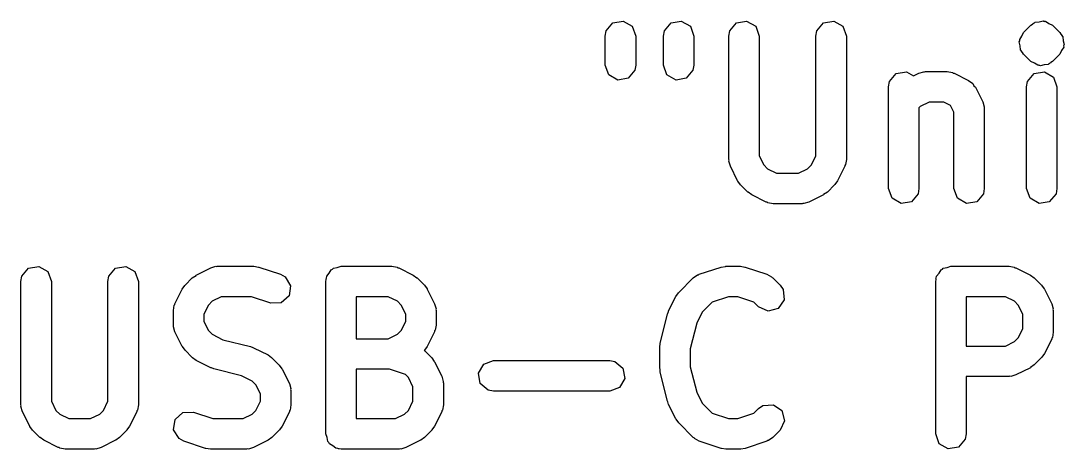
# Model space of a CAD drawing. Extents: x 83 to 117, y -104 to -70.4.
# Drawn here: x 94.49 to 99.62, y -94.62 to -92.51 of the extents above; entities that cross this region are included whole.
import ezdxf

# ---------------------------------------------------------------- set-up
doc = ezdxf.new("R2010")
doc.units = 0
doc.layers.add('BLACK', color=7, linetype='CONTINUOUS')

msp = doc.modelspace()

# ---------------------------------------------------------------- linework, layer by layer
at = {"layer": 'BLACK', "linetype": 'CONTINUOUS'}
for p, q in [((97.3679, -92.5621), (97.4008, -92.5228)), ((97.4008, -92.5228), (97.4514, -92.5139)), ((97.4514, -92.5139), (97.4958, -92.5395)), ((97.6536, -92.5621), (97.6865, -92.5228)), ((97.6865, -92.5228), (97.7371, -92.5139)), ((97.7371, -92.5139), (97.7815, -92.5395)), ((97.975, -92.5621), (98.008, -92.5228)), ((98.008, -92.5228), (98.0585, -92.5139)), ((98.0585, -92.5139), (98.1029, -92.5395)), ((98.4036, -92.5621), (98.4365, -92.5228)), ((98.4365, -92.5228), (98.4871, -92.5139)), ((98.4871, -92.5139), (98.5315, -92.5395)), ((99.4648, -92.529), (99.4667, -92.5263)), ((99.4667, -92.5263), (99.47, -92.5254)), ((99.47, -92.5254), (99.4701, -92.5253)), ((99.4701, -92.5253), (99.4723, -92.5228)), ((99.4723, -92.5228), (99.4742, -92.5224)), ((99.4742, -92.5224), (99.4781, -92.5198)), ((99.4781, -92.5198), (99.4975, -92.5181)), ((99.4975, -92.5181), (99.5163, -92.513)), ((99.5163, -92.513), (99.5194, -92.5145)), ((99.5194, -92.5145), (99.5228, -92.5139)), ((99.5228, -92.5139), (99.5258, -92.5156)), ((99.5258, -92.5156), (99.5292, -92.5153)), ((99.5292, -92.5153), (99.5451, -92.5265)), ((99.5451, -92.5265), (99.5628, -92.5347)), ((97.3633, -92.5877), (97.3679, -92.5621)), ((97.4958, -92.5395), (97.5133, -92.5877)), ((97.649, -92.5877), (97.6536, -92.5621)), ((97.7815, -92.5395), (97.799, -92.5877)), ((97.9705, -92.5877), (97.975, -92.5621)), ((98.1029, -92.5395), (98.1205, -92.5877)), ((98.399, -92.5877), (98.4036, -92.5621)), ((98.5315, -92.5395), (98.549, -92.5877)), ((99.4128, -92.5881), (99.421, -92.5704)), ((99.421, -92.5704), (99.4567, -92.5347)), ((99.4567, -92.5347), (99.4648, -92.529)), ((99.5628, -92.5347), (99.5985, -92.5704)), ((99.5985, -92.5704), (99.6042, -92.5785)), ((99.6042, -92.5785), (99.6069, -92.5804)), ((97.3633, -92.7306), (97.3633, -92.5877)), ((97.5133, -92.5877), (97.5133, -92.7306)), ((97.649, -92.7306), (97.649, -92.5877)), ((97.799, -92.5877), (97.799, -92.7306)), ((97.9705, -93.1949), (97.9705, -92.5877)), ((98.1205, -92.5877), (98.1205, -93.1772)), ((98.399, -93.1772), (98.399, -92.5877)), ((98.549, -92.5877), (98.549, -93.1949)), ((99.3993, -92.6169), (99.4022, -92.6108)), ((99.4044, -92.6357), (99.3993, -92.6169)), ((99.4016, -92.604), (99.4128, -92.5881)), ((99.4022, -92.6108), (99.4016, -92.604)), ((99.6069, -92.5804), (99.6078, -92.5837)), ((99.6078, -92.5837), (99.6134, -92.5918)), ((99.6134, -92.5918), (99.6151, -92.6112)), ((99.6151, -92.6112), (99.6202, -92.63)), ((99.6202, -92.63), (99.6173, -92.6361)), ((99.4061, -92.6552), (99.4044, -92.6357)), ((99.4117, -92.6633), (99.4061, -92.6552)), ((99.4126, -92.6665), (99.4117, -92.6633)), ((99.4153, -92.6684), (99.4126, -92.6665)), ((99.421, -92.6765), (99.4153, -92.6684)), ((99.4567, -92.7122), (99.421, -92.6765)), ((99.5985, -92.6765), (99.5628, -92.7122)), ((99.6067, -92.6588), (99.5985, -92.6765)), ((99.6179, -92.6429), (99.6067, -92.6588)), ((99.6173, -92.6361), (99.6179, -92.6429)), ((97.3809, -92.7788), (97.3633, -92.7306)), ((97.5133, -92.7306), (97.5088, -92.7563)), ((97.6666, -92.7788), (97.649, -92.7306)), ((97.799, -92.7306), (97.7945, -92.7563)), ((99.4744, -92.7204), (99.4567, -92.7122)), ((99.4903, -92.7316), (99.4744, -92.7204)), ((99.4938, -92.7313), (99.4903, -92.7316)), ((99.4967, -92.733), (99.4938, -92.7313)), ((99.5001, -92.7324), (99.4967, -92.733)), ((99.5032, -92.7339), (99.5001, -92.7324)), ((99.522, -92.7288), (99.5032, -92.7339)), ((99.5415, -92.7271), (99.522, -92.7288)), ((99.5453, -92.7245), (99.5415, -92.7271)), ((99.5473, -92.7241), (99.5453, -92.7245)), ((99.5494, -92.7216), (99.5473, -92.7241)), ((99.5496, -92.7215), (99.5494, -92.7216)), ((99.5528, -92.7206), (99.5496, -92.7215)), ((99.5547, -92.7179), (99.5528, -92.7206)), ((99.5628, -92.7122), (99.5547, -92.7179)), ((97.4253, -92.8045), (97.3809, -92.7788)), ((97.5088, -92.7563), (97.4758, -92.7956)), ((97.711, -92.8045), (97.6666, -92.7788)), ((97.7945, -92.7563), (97.7615, -92.7956)), ((98.7607, -92.8121), (98.7937, -92.7728)), ((98.7937, -92.7728), (98.8442, -92.7639)), ((98.8442, -92.7639), (98.8786, -92.7837)), ((98.8786, -92.7837), (98.9048, -92.7707)), ((98.9048, -92.7707), (98.9298, -92.7632)), ((98.9298, -92.7632), (98.9341, -92.7643)), ((98.9341, -92.7643), (98.9383, -92.7627)), ((98.9383, -92.7627), (99.0455, -92.7627)), ((99.0455, -92.7627), (99.0711, -92.7673)), ((99.0711, -92.7673), (99.0746, -92.7701)), ((99.0746, -92.7701), (99.079, -92.7707)), ((99.079, -92.7707), (99.1504, -92.8064)), ((99.4393, -92.8121), (99.4723, -92.7728)), ((99.4723, -92.7728), (99.5228, -92.7639)), ((99.5228, -92.7639), (99.5672, -92.7895)), ((97.4758, -92.7956), (97.4253, -92.8045)), ((97.7615, -92.7956), (97.711, -92.8045)), ((98.7562, -92.8377), (98.7607, -92.8121)), ((99.1504, -92.8064), (99.1714, -92.8219)), ((99.1714, -92.8219), (99.1758, -92.8322)), ((99.1758, -92.8322), (99.184, -92.8399)), ((99.4348, -92.8377), (99.4393, -92.8121)), ((99.5672, -92.7895), (99.5848, -92.8377)), ((98.7562, -93.3377), (98.7562, -92.8377)), ((99.184, -92.8399), (99.2197, -92.9113)), ((99.4348, -93.3377), (99.4348, -92.8377)), ((99.5848, -92.8377), (99.5848, -93.3377)), ((98.9113, -92.9351), (98.9062, -92.9402)), ((98.956, -92.9127), (98.9113, -92.9351)), ((99.0278, -92.9127), (98.956, -92.9127)), ((99.061, -92.9294), (99.0278, -92.9127)), ((99.0776, -92.9626), (99.061, -92.9294)), ((99.2197, -92.9113), (99.2271, -92.9363)), ((99.2271, -92.9363), (99.2261, -92.9407)), ((98.9062, -92.9402), (98.9062, -93.3377)), ((99.0776, -93.3377), (99.0776, -92.9626)), ((99.2261, -92.9407), (99.2276, -92.9449)), ((99.2276, -92.9449), (99.2276, -93.3377)), ((97.972, -93.1991), (97.9705, -93.1949)), ((98.1205, -93.1772), (98.1428, -93.2219)), ((98.3767, -93.2219), (98.399, -93.1772)), ((98.549, -93.1949), (98.5445, -93.2205)), ((97.971, -93.2035), (97.972, -93.1991)), ((97.9784, -93.2284), (97.971, -93.2035)), ((98.0141, -93.2999), (97.9784, -93.2284)), ((98.1428, -93.2219), (98.1613, -93.2404)), ((98.1613, -93.2404), (98.206, -93.2627)), ((98.3135, -93.2627), (98.3582, -93.2404)), ((98.3582, -93.2404), (98.3767, -93.2219)), ((98.5411, -93.2284), (98.5054, -93.2999)), ((98.5416, -93.224), (98.5411, -93.2284)), ((98.5445, -93.2205), (98.5416, -93.224)), ((98.206, -93.2627), (98.3135, -93.2627)), ((98.0153, -93.301), (98.0141, -93.2999)), ((98.0282, -93.3193), (98.0153, -93.301)), ((98.0639, -93.3551), (98.0282, -93.3193)), ((98.4914, -93.3193), (98.4556, -93.3551)), ((98.4921, -93.3179), (98.4914, -93.3193)), ((98.5054, -93.2999), (98.4921, -93.3179)), ((98.7737, -93.386), (98.7562, -93.3377)), ((98.9062, -93.3377), (98.9017, -93.3634)), ((99.0952, -93.386), (99.0776, -93.3377)), ((99.2276, -93.3377), (99.2231, -93.3634)), ((99.4523, -93.386), (99.4348, -93.3377)), ((99.5848, -93.3377), (99.5802, -93.3634)), ((98.0653, -93.3558), (98.0639, -93.3551)), ((98.0834, -93.3691), (98.0653, -93.3558)), ((98.1548, -93.4048), (98.0834, -93.3691)), ((98.4362, -93.3691), (98.3647, -93.4048)), ((98.4373, -93.3679), (98.4362, -93.3691)), ((98.4556, -93.3551), (98.4373, -93.3679)), ((98.8182, -93.4116), (98.7737, -93.386)), ((98.9017, -93.3634), (98.8687, -93.4027)), ((99.1396, -93.4116), (99.0952, -93.386)), ((99.2231, -93.3634), (99.1901, -93.4027)), ((99.4967, -93.4116), (99.4523, -93.386)), ((99.5802, -93.3634), (99.5473, -93.4027)), ((98.1592, -93.4053), (98.1548, -93.4048)), ((98.1627, -93.4082), (98.1592, -93.4053)), ((98.1883, -93.4127), (98.1627, -93.4082)), ((98.3312, -93.4127), (98.1883, -93.4127)), ((98.3354, -93.4112), (98.3312, -93.4127)), ((98.3398, -93.4123), (98.3354, -93.4112)), ((98.3647, -93.4048), (98.3398, -93.4123)), ((98.8687, -93.4027), (98.8182, -93.4116)), ((99.1901, -93.4027), (99.1396, -93.4116)), ((99.5473, -93.4027), (99.4967, -93.4116)), ((94.4929, -93.7696), (94.5258, -93.7303)), ((94.5258, -93.7303), (94.5764, -93.7214)), ((94.5764, -93.7214), (94.6208, -93.747)), ((94.6208, -93.747), (94.6383, -93.7952)), ((94.9214, -93.7696), (94.9544, -93.7303)), ((94.9544, -93.7303), (95.0049, -93.7214)), ((95.0049, -93.7214), (95.0494, -93.747)), ((95.0494, -93.747), (95.0669, -93.7952)), ((95.3512, -93.7639), (95.4226, -93.7282)), ((95.4226, -93.7282), (95.4476, -93.7207)), ((95.4476, -93.7207), (95.452, -93.7218)), ((95.452, -93.7218), (95.4562, -93.7202)), ((95.4562, -93.7202), (95.6348, -93.7202)), ((95.6348, -93.7202), (95.6568, -93.7241)), ((95.6568, -93.7241), (95.6585, -93.7241)), ((95.6585, -93.7241), (95.7656, -93.7598)), ((95.7656, -93.7598), (95.7885, -93.7722)), ((95.9929, -93.7696), (96.0054, -93.7547)), ((96.0054, -93.7547), (96.0151, -93.7378)), ((96.0151, -93.7378), (96.0215, -93.7355)), ((96.0215, -93.7355), (96.0258, -93.7303)), ((96.0258, -93.7303), (96.045, -93.7269)), ((96.045, -93.7269), (96.0633, -93.7202)), ((96.0633, -93.7202), (96.3133, -93.7202)), ((96.3133, -93.7202), (96.339, -93.7248)), ((96.339, -93.7248), (96.3424, -93.7276)), ((96.3424, -93.7276), (96.3469, -93.7282)), ((96.3469, -93.7282), (96.4183, -93.7639)), ((97.8218, -93.7626), (97.8253, -93.7598)), ((97.8253, -93.7598), (97.9325, -93.7241)), ((97.9325, -93.7241), (97.9546, -93.7208)), ((97.9546, -93.7208), (97.9562, -93.7202)), ((97.9562, -93.7202), (98.0276, -93.7202)), ((98.0276, -93.7202), (98.0497, -93.7241)), ((98.0497, -93.7241), (98.0513, -93.7241)), ((98.0513, -93.7241), (98.1585, -93.7598)), ((98.1585, -93.7598), (98.1814, -93.7722)), ((98.9929, -93.7696), (99.0054, -93.7547)), ((99.0054, -93.7547), (99.0151, -93.7378)), ((99.0151, -93.7378), (99.0215, -93.7355)), ((99.0215, -93.7355), (99.0258, -93.7303)), ((99.0258, -93.7303), (99.045, -93.7269)), ((99.045, -93.7269), (99.0633, -93.7202)), ((99.0633, -93.7202), (99.349, -93.7202)), ((99.349, -93.7202), (99.3747, -93.7248)), ((99.3747, -93.7248), (99.3781, -93.7276)), ((99.3781, -93.7276), (99.3826, -93.7282)), ((99.3826, -93.7282), (99.454, -93.7639)), ((94.4883, -93.7952), (94.4929, -93.7696)), ((94.4883, -94.4024), (94.4883, -93.7952)), ((94.6383, -93.7952), (94.6383, -94.3847)), ((94.9169, -93.7952), (94.9214, -93.7696)), ((94.9169, -94.3847), (94.9169, -93.7952)), ((95.0669, -93.7952), (95.0669, -94.4024)), ((95.296, -93.8136), (95.3317, -93.7779)), ((95.3317, -93.7779), (95.3501, -93.7651)), ((95.3501, -93.7651), (95.3512, -93.7639)), ((95.7885, -93.7722), (95.8154, -93.8159)), ((95.9883, -93.7952), (95.99, -93.7855)), ((95.9883, -94.5452), (95.9883, -93.7952)), ((95.9895, -93.7822), (95.9911, -93.7793)), ((95.99, -93.7855), (95.9895, -93.7822)), ((95.9911, -93.7793), (95.9929, -93.7696)), ((96.4183, -93.7639), (96.4363, -93.7772)), ((96.4363, -93.7772), (96.4378, -93.7779)), ((96.4378, -93.7779), (96.4735, -93.8136)), ((97.7246, -93.8494), (97.796, -93.7779)), ((97.796, -93.7779), (97.8173, -93.763)), ((97.8173, -93.763), (97.8218, -93.7626)), ((98.1814, -93.7722), (98.1837, -93.776)), ((98.1837, -93.776), (98.1878, -93.7779)), ((98.1878, -93.7779), (98.2235, -93.8136)), ((98.9883, -93.7952), (98.99, -93.7855)), ((98.9883, -94.5452), (98.9883, -93.7952)), ((98.9895, -93.7822), (98.9911, -93.7793)), ((98.99, -93.7855), (98.9895, -93.7822)), ((98.9911, -93.7793), (98.9929, -93.7696)), ((99.454, -93.7639), (99.472, -93.7772)), ((99.472, -93.7772), (99.4735, -93.7779)), ((99.4735, -93.7779), (99.5092, -93.8136)), ((95.2462, -93.9046), (95.282, -93.8331)), ((95.282, -93.8331), (95.2953, -93.8151)), ((95.2953, -93.8151), (95.296, -93.8136)), ((95.8154, -93.8159), (95.8079, -93.8667)), ((96.4735, -93.8136), (96.4864, -93.832)), ((96.4864, -93.832), (96.4876, -93.8331)), ((96.4876, -93.8331), (96.5233, -93.9046)), ((97.7105, -93.8688), (97.7239, -93.8508)), ((97.7239, -93.8508), (97.7246, -93.8494)), ((98.2235, -93.8136), (98.2384, -93.835)), ((98.2384, -93.835), (98.2429, -93.8861)), ((99.5092, -93.8136), (99.5221, -93.832)), ((99.5221, -93.832), (99.5233, -93.8331)), ((99.5233, -93.8331), (99.559, -93.9046)), ((95.2383, -93.9381), (95.2429, -93.9124)), ((95.2429, -93.9124), (95.2457, -93.909)), ((95.2457, -93.909), (95.2462, -93.9046)), ((95.4107, -93.9111), (95.3883, -93.9558)), ((95.4292, -93.8926), (95.4107, -93.9111)), ((95.4739, -93.8702), (95.4292, -93.8926)), ((95.6226, -93.8702), (95.4739, -93.8702)), ((95.7182, -93.9021), (95.6226, -93.8702)), ((95.7695, -93.9007), (95.7182, -93.9021)), ((95.8079, -93.8667), (95.7695, -93.9007)), ((96.1383, -93.8702), (96.1383, -94.0774)), ((96.2956, -93.8702), (96.1383, -93.8702)), ((96.3403, -93.8926), (96.2956, -93.8702)), ((96.3588, -93.9111), (96.3403, -93.8926)), ((96.3812, -93.9558), (96.3588, -93.9111)), ((96.5233, -93.9046), (96.5307, -93.9295)), ((97.6748, -93.9403), (97.7105, -93.8688)), ((97.8896, -93.8965), (97.8393, -93.9468)), ((97.9684, -93.8702), (97.8896, -93.8965)), ((98.0154, -93.8702), (97.9684, -93.8702)), ((98.0942, -93.8965), (98.0154, -93.8702)), ((98.1174, -93.9197), (98.0942, -93.8965)), ((98.2429, -93.8861), (98.2135, -93.9281)), ((99.1383, -93.8702), (99.1383, -94.1131)), ((99.3313, -93.8702), (99.1383, -93.8702)), ((99.376, -93.8926), (99.3313, -93.8702)), ((99.3945, -93.9111), (99.376, -93.8926)), ((99.4169, -93.9558), (99.3945, -93.9111)), ((99.559, -93.9046), (99.5664, -93.9295)), ((95.2383, -94.0095), (95.2383, -93.9381)), ((95.3883, -93.9558), (95.3883, -93.9918)), ((96.3812, -93.9918), (96.3812, -93.9558)), ((96.5307, -93.9295), (96.5297, -93.9339)), ((96.5297, -93.9339), (96.5312, -93.9381)), ((96.5312, -93.9381), (96.5312, -94.0095)), ((97.6334, -94.0985), (97.6691, -93.9556)), ((97.6691, -93.9556), (97.6744, -93.9438)), ((97.6744, -93.9438), (97.6748, -93.9403)), ((97.8393, -93.9468), (97.8127, -94)), ((98.1639, -93.9414), (98.1174, -93.9197)), ((98.2135, -93.9281), (98.1639, -93.9414)), ((99.4169, -94.0275), (99.4169, -93.9558)), ((99.5664, -93.9295), (99.5654, -93.9339)), ((99.5654, -93.9339), (99.5669, -93.9381)), ((99.5669, -93.9381), (99.5669, -94.0452)), ((95.2399, -94.0137), (95.2383, -94.0095)), ((95.2388, -94.0181), (95.2399, -94.0137)), ((95.3883, -93.9918), (95.4107, -94.0365)), ((96.3588, -94.0365), (96.3812, -93.9918)), ((96.5312, -94.0095), (96.5267, -94.0352)), ((97.8127, -94), (97.7812, -94.1259)), ((95.2462, -94.0431), (95.2388, -94.0181)), ((95.282, -94.1145), (95.2462, -94.0431)), ((95.4107, -94.0365), (95.4292, -94.055)), ((95.4292, -94.055), (95.4824, -94.0816)), ((96.2956, -94.0774), (96.3403, -94.055)), ((96.3403, -94.055), (96.3588, -94.0365)), ((96.5233, -94.0431), (96.4876, -94.1145)), ((96.5238, -94.0386), (96.5233, -94.0431)), ((96.5267, -94.0352), (96.5238, -94.0386)), ((99.3945, -94.0722), (99.4169, -94.0275)), ((99.5669, -94.0452), (99.5624, -94.0709)), ((95.2831, -94.1156), (95.282, -94.1145)), ((95.296, -94.134), (95.2831, -94.1156)), ((95.4824, -94.0816), (95.6172, -94.1153)), ((95.6172, -94.1153), (95.6291, -94.1206)), ((96.1383, -94.0774), (96.2956, -94.0774)), ((96.4876, -94.1145), (96.4742, -94.1325)), ((97.6312, -94.1167), (97.6338, -94.1019)), ((97.6312, -94.2238), (97.6312, -94.1167)), ((97.6338, -94.1019), (97.6334, -94.0985)), ((99.1383, -94.1131), (99.3313, -94.1131)), ((99.3313, -94.1131), (99.376, -94.0907)), ((99.376, -94.0907), (99.3945, -94.0722)), ((99.559, -94.0788), (99.5233, -94.1502)), ((99.5595, -94.0743), (99.559, -94.0788)), ((99.5624, -94.0709), (99.5595, -94.0743)), ((95.3317, -94.1697), (95.296, -94.134)), ((95.3332, -94.1704), (95.3317, -94.1697)), ((95.6291, -94.1206), (95.6326, -94.121)), ((95.6326, -94.121), (95.704, -94.1567)), ((95.704, -94.1567), (95.722, -94.1701)), ((95.722, -94.1701), (95.7235, -94.1708)), ((96.4735, -94.134), (96.4728, -94.1347)), ((96.4728, -94.1347), (96.4735, -94.1351)), ((96.4742, -94.1325), (96.4735, -94.134)), ((96.4735, -94.1351), (96.5092, -94.1708)), ((97.7812, -94.1259), (97.7812, -94.2146)), ((99.5092, -94.1697), (99.4735, -94.2054)), ((99.5099, -94.1682), (99.5092, -94.1697)), ((99.5233, -94.1502), (99.5099, -94.1682)), ((95.3512, -94.1838), (95.3332, -94.1704)), ((95.4226, -94.2195), (95.3512, -94.1838)), ((95.4262, -94.2199), (95.4226, -94.2195)), ((95.438, -94.2251), (95.4262, -94.2199)), ((95.7235, -94.1708), (95.7592, -94.2065)), ((95.7592, -94.2065), (95.7721, -94.2249)), ((96.5092, -94.1708), (96.5221, -94.1891)), ((96.5221, -94.1891), (96.5233, -94.1903)), ((96.5233, -94.1903), (96.559, -94.2617)), ((96.7395, -94.2465), (96.7651, -94.2021)), ((96.7651, -94.2021), (96.8133, -94.1845)), ((96.8133, -94.1845), (97.3848, -94.1845)), ((97.3848, -94.1845), (97.4104, -94.1891)), ((97.4104, -94.1891), (97.4497, -94.222)), ((97.7812, -94.2146), (97.8127, -94.3405)), ((99.454, -94.2195), (99.3826, -94.2552)), ((99.4551, -94.2183), (99.454, -94.2195)), ((99.4735, -94.2054), (99.4551, -94.2183)), ((95.5729, -94.2589), (95.438, -94.2251)), ((95.626, -94.2855), (95.5729, -94.2589)), ((95.7721, -94.2249), (95.7733, -94.226)), ((95.7733, -94.226), (95.809, -94.2974)), ((96.1383, -94.2274), (96.1383, -94.4702)), ((96.3012, -94.2274), (96.1383, -94.2274)), ((96.38, -94.2537), (96.3012, -94.2274)), ((96.3945, -94.2682), (96.38, -94.2537)), ((96.4169, -94.3129), (96.3945, -94.2682)), ((96.559, -94.2617), (96.5664, -94.2867)), ((96.7484, -94.297), (96.7395, -94.2465)), ((97.4586, -94.2726), (97.433, -94.317)), ((97.4497, -94.222), (97.4586, -94.2726)), ((97.6324, -94.2271), (97.6312, -94.2238)), ((97.6334, -94.242), (97.6324, -94.2271)), ((97.6691, -94.3849), (97.6334, -94.242)), ((99.349, -94.2631), (99.1383, -94.2631)), ((99.1383, -94.2631), (99.1383, -94.5452)), ((99.3533, -94.2616), (99.349, -94.2631)), ((99.3576, -94.2626), (99.3533, -94.2616)), ((99.3826, -94.2552), (99.3576, -94.2626)), ((95.6445, -94.304), (95.626, -94.2855)), ((95.6669, -94.3487), (95.6445, -94.304)), ((95.809, -94.2974), (95.8164, -94.3224)), ((95.8164, -94.3224), (95.8154, -94.3267)), ((96.4169, -94.3847), (96.4169, -94.3129)), ((96.5664, -94.2867), (96.5654, -94.291)), ((96.5654, -94.291), (96.5669, -94.2952)), ((96.5669, -94.2952), (96.5669, -94.4024)), ((96.7877, -94.33), (96.7484, -94.297)), ((97.433, -94.317), (97.3848, -94.3345)), ((95.6669, -94.3847), (95.6669, -94.3487)), ((95.8154, -94.3267), (95.8169, -94.331)), ((95.8169, -94.331), (95.8169, -94.4024)), ((96.8133, -94.3345), (96.7877, -94.33)), ((97.3848, -94.3345), (96.8133, -94.3345)), ((97.8127, -94.3405), (97.8393, -94.3937)), ((94.4899, -94.4066), (94.4883, -94.4024)), ((94.4888, -94.411), (94.4899, -94.4066)), ((94.4962, -94.4359), (94.4888, -94.411)), ((94.6383, -94.3847), (94.6607, -94.4294)), ((94.8945, -94.4294), (94.9169, -94.3847)), ((95.0669, -94.4024), (95.0624, -94.428)), ((95.6445, -94.4294), (95.6669, -94.3847)), ((95.8169, -94.4024), (95.8124, -94.428)), ((96.3945, -94.4294), (96.4169, -94.3847)), ((96.5669, -94.4024), (96.5624, -94.428)), ((97.6711, -94.3878), (97.6691, -94.3849)), ((97.6748, -94.4002), (97.6711, -94.3878)), ((97.7105, -94.4716), (97.6748, -94.4002)), ((97.8393, -94.3937), (97.8896, -94.444)), ((98.0942, -94.444), (98.1174, -94.4208)), ((98.1174, -94.4208), (98.1388, -94.4058)), ((98.1388, -94.4058), (98.1899, -94.4014)), ((98.1899, -94.4014), (98.2319, -94.4308)), ((94.532, -94.5074), (94.4962, -94.4359)), ((94.6607, -94.4294), (94.6792, -94.4479)), ((94.6792, -94.4479), (94.7239, -94.4702)), ((94.7239, -94.4702), (94.8313, -94.4702)), ((94.8313, -94.4702), (94.876, -94.4479)), ((94.876, -94.4479), (94.8945, -94.4294)), ((95.059, -94.4359), (95.0233, -94.5074)), ((95.0595, -94.4315), (95.059, -94.4359)), ((95.0624, -94.428), (95.0595, -94.4315)), ((95.2399, -94.5246), (95.2474, -94.4738)), ((95.2474, -94.4738), (95.2858, -94.4398)), ((95.2858, -94.4398), (95.337, -94.4384)), ((95.337, -94.4384), (95.4326, -94.4702)), ((95.4326, -94.4702), (95.5813, -94.4702)), ((95.5813, -94.4702), (95.626, -94.4479)), ((95.626, -94.4479), (95.6445, -94.4294)), ((95.809, -94.4359), (95.7733, -94.5074)), ((95.8095, -94.4315), (95.809, -94.4359)), ((95.8124, -94.428), (95.8095, -94.4315)), ((96.1383, -94.4702), (96.3313, -94.4702)), ((96.3313, -94.4702), (96.376, -94.4479)), ((96.376, -94.4479), (96.3945, -94.4294)), ((96.559, -94.4359), (96.5233, -94.5074)), ((96.5595, -94.4315), (96.559, -94.4359)), ((96.5624, -94.428), (96.5595, -94.4315)), ((97.7117, -94.4728), (97.7105, -94.4716)), ((97.7246, -94.4911), (97.7117, -94.4728)), ((97.8896, -94.444), (97.9684, -94.4702)), ((97.9684, -94.4702), (98.0154, -94.4702)), ((98.0154, -94.4702), (98.0942, -94.444)), ((98.2319, -94.4308), (98.2452, -94.4804)), ((94.5331, -94.5085), (94.532, -94.5074)), ((94.546, -94.5268), (94.5331, -94.5085)), ((94.5817, -94.5626), (94.546, -94.5268)), ((95.0092, -94.5268), (94.9735, -94.5626)), ((95.0099, -94.5254), (95.0092, -94.5268)), ((95.0233, -94.5074), (95.0099, -94.5254)), ((95.2667, -94.5683), (95.2399, -94.5246)), ((95.7592, -94.5268), (95.7235, -94.5626)), ((95.7599, -94.5254), (95.7592, -94.5268)), ((95.7733, -94.5074), (95.7599, -94.5254)), ((96.5092, -94.5268), (96.4735, -94.5626)), ((96.5099, -94.5254), (96.5092, -94.5268)), ((96.5233, -94.5074), (96.5099, -94.5254)), ((97.796, -94.5626), (97.7246, -94.4911)), ((98.2235, -94.5268), (98.1878, -94.5626)), ((98.2452, -94.4804), (98.2235, -94.5268)), ((94.5832, -94.5633), (94.5817, -94.5626)), ((94.6012, -94.5766), (94.5832, -94.5633)), ((94.6726, -94.6123), (94.6012, -94.5766)), ((94.954, -94.5766), (94.8826, -94.6123)), ((94.9551, -94.5754), (94.954, -94.5766)), ((94.9735, -94.5626), (94.9551, -94.5754)), ((95.2896, -94.5807), (95.2667, -94.5683)), ((95.3968, -94.6164), (95.2896, -94.5807)), ((95.704, -94.5766), (95.6326, -94.6123)), ((95.7051, -94.5754), (95.704, -94.5766)), ((95.7235, -94.5626), (95.7051, -94.5754)), ((95.995, -94.5636), (95.9883, -94.5452)), ((95.9984, -94.5827), (95.995, -94.5636)), ((96.454, -94.5766), (96.3826, -94.6123)), ((96.4551, -94.5754), (96.454, -94.5766)), ((96.4735, -94.5626), (96.4551, -94.5754)), ((97.8001, -94.5645), (97.796, -94.5626)), ((97.8024, -94.5683), (97.8001, -94.5645)), ((97.8253, -94.5807), (97.8024, -94.5683)), ((97.9325, -94.6164), (97.8253, -94.5807)), ((98.1585, -94.5807), (98.0513, -94.6164)), ((98.162, -94.5779), (98.1585, -94.5807)), ((98.1665, -94.5775), (98.162, -94.5779)), ((98.1878, -94.5626), (98.1665, -94.5775)), ((99.0059, -94.5935), (98.9883, -94.5452)), ((99.1338, -94.5709), (99.1008, -94.6102)), ((99.1383, -94.5452), (99.1338, -94.5709)), ((94.6771, -94.6128), (94.6726, -94.6123)), ((94.6805, -94.6157), (94.6771, -94.6128)), ((94.7062, -94.6202), (94.6805, -94.6157)), ((94.849, -94.6202), (94.7062, -94.6202)), ((94.8533, -94.6187), (94.849, -94.6202)), ((94.8576, -94.6198), (94.8533, -94.6187)), ((94.8826, -94.6123), (94.8576, -94.6198)), ((95.3984, -94.6163), (95.3968, -94.6164)), ((95.4205, -94.6202), (95.3984, -94.6163)), ((95.599, -94.6202), (95.4205, -94.6202)), ((95.6033, -94.6187), (95.599, -94.6202)), ((95.6076, -94.6198), (95.6033, -94.6187)), ((95.6326, -94.6123), (95.6076, -94.6198)), ((96.0036, -94.5871), (95.9984, -94.5827)), ((96.0059, -94.5935), (96.0036, -94.5871)), ((96.0227, -94.6032), (96.0059, -94.5935)), ((96.0377, -94.6157), (96.0227, -94.6032)), ((96.0474, -94.6174), (96.0377, -94.6157)), ((96.0503, -94.6191), (96.0474, -94.6174)), ((96.0536, -94.6185), (96.0503, -94.6191)), ((96.0633, -94.6202), (96.0536, -94.6185)), ((96.349, -94.6202), (96.0633, -94.6202)), ((96.3533, -94.6187), (96.349, -94.6202)), ((96.3576, -94.6198), (96.3533, -94.6187)), ((96.3826, -94.6123), (96.3576, -94.6198)), ((97.9341, -94.6163), (97.9325, -94.6164)), ((97.9562, -94.6202), (97.9341, -94.6163)), ((98.0276, -94.6202), (97.9562, -94.6202)), ((98.0292, -94.6197), (98.0276, -94.6202)), ((98.0513, -94.6164), (98.0292, -94.6197)), ((99.0503, -94.6191), (99.0059, -94.5935)), ((99.1008, -94.6102), (99.0503, -94.6191))]:
    msp.add_line(p, q, dxfattribs=at)

doc.saveas('drawing.dxf')
